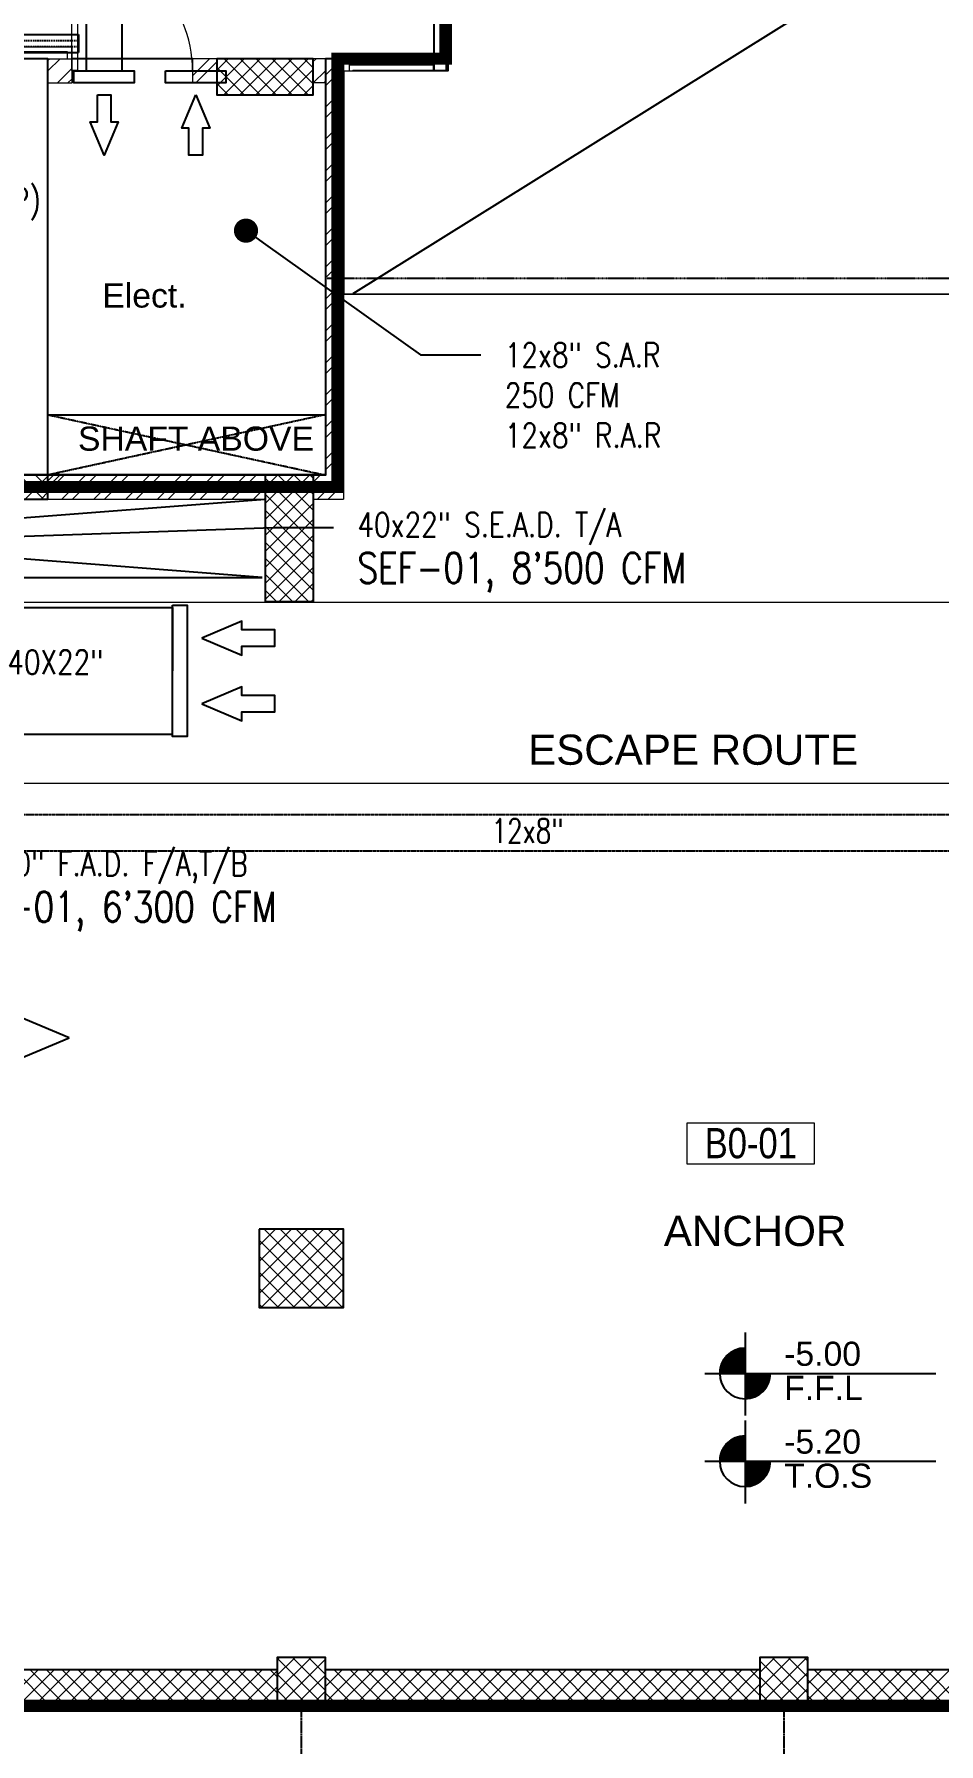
# Model space of a CAD drawing. Header units: inches. Extents: x 1152707 to 1351947, y 326920 to 480291.
# Drawn here: x 1205657 to 1213156, y 339245 to 353412 of the extents above; entities that cross this region are included whole.
import ezdxf
from ezdxf import colors
from ezdxf.entities.mleader import LeaderData, LeaderLine
from ezdxf.enums import TextEntityAlignment as Align
from ezdxf.math import Vec2, Vec3

# ---------------------------------------------------------------- set-up
doc = ezdxf.new("R2010")
doc.units = ezdxf.units.IN
doc.header["$MEASUREMENT"] = 0
for name, pattern in [('CENTER', [50.8, 31.75, -6.35, 6.35, -6.35]), ('DASHED', [19.05, 12.7, -6.35]), ('DASHED2', [9.525, 6.35, -3.175]), ('HIDDEN', [9.525, 6.35, -3.175])]:
    doc.linetypes.add(name, pattern=pattern)
for name, color, linetype, lineweight in [('A-BLOCK', 43, 'Continuous', 13), ('A-DOOR', 10, 'Continuous', 15), ('A-GLASS', 4, 'Continuous', 5), ('A-HATCH CONCRETE', 254, 'Continuous', 5), ('A-LEASING LINE', 7, 'DASHED2', 9), ('A-LEASING NUMBER', 130, 'Continuous', 9), ('A-WALL CLADDING', 44, 'Continuous', 5), ('escape route', 8, 'HIDDEN', 15), ('wall hatch', 252, 'Continuous', 0)]:
    doc.layers.add(name, color=color, linetype=linetype, lineweight=lineweight)
for name, color, linetype in [('AC-Deffusers', 3, 'Continuous'), ('AC-Fresh DUCT', 100, 'Continuous'), ('AC-Ref PIPES', 3, 'Continuous'), ('AC-Smoke Fresh DUCT', 30, 'Continuous'), ('AC-Supply  DUCT', 30, 'Continuous'), ('AC-TEXT', 3, 'Continuous'), ('AC-TEXT Fresh DUCT', 140, 'Continuous'), ('Axis', 9, 'CENTER'), ('FFNEW', 252, 'Continuous'), ('GLAZ', 4, 'Continuous'), ('LGT ELEC', 252, 'Continuous'), ('S-COL', 210, 'Continuous'), ('S-WALL', 1, 'Continuous'), ('SHAFT', 7, 'Continuous'), ('TAXT', 3, 'Continuous'), ('TEXT', 181, 'Continuous')]:
    doc.layers.add(name, color=color, linetype=linetype)
doc.styles.add('1', font='romans.shx', dxfattribs={"width": 0.8, "height": 0.125})
doc.styles.add('AC_Duct', font='romans.shx', dxfattribs={"width": 0.8, "height": 0.2})
doc.styles.add('AC_Equipment', font='romans.shx', dxfattribs={"width": 0.75, "height": 0.3})
doc.styles.add('ARIAL', font='ARIALN.TTF')
doc.styles.add('style1', font='arial.ttf')
pattern_1 = [(45, (1341716.94, 266100.535), (-66.29126, 66.29126), []), (135, (1341716.94, 266100.535), (-66.29126, -66.29126), [])]
pattern_2 = [(45, (1341716.31, 266100.535), (-66.29126, 66.29126), []), (135, (1341716.31, 266100.535), (-66.29126, -66.29126), [])]

# ---------------------------------------------------------------- blocks, each defined once
blk = doc.blocks.new('SGSR')
at = {"layer": 'Axis', "color": 251, "ltscale": 0.5}
for p, q in [((1440093.8, 562458.6), (1440093.8, 558571.5)), ((1444093.8, 562458.6), (1444093.8, 558571.5))]:
    blk.add_line(p, q, dxfattribs=at)
at = {"layer": 'S-WALL', "color": 251}
blk.add_lwpolyline([(1417889.2, 562458.6), (1468019.2, 562458.6), (1469810.8, 590401.2), (1420184.3, 597484.1)], close=True, dxfattribs=at)
blk = doc.blocks.new('SEDRGFE')
at = {"layer": 'A-HATCH CONCRETE'}
h = blk.add_hatch(dxfattribs=at)
h.set_pattern_fill('ANSI37', color=250, scale=750)
h.set_pattern_definition(pattern_1)
h.paths.add_polyline_path([(1370810, 683738), (1371210, 683738), (1371210, 684788), (1370810, 684788)])
h = blk.add_hatch(dxfattribs=at)
h.set_pattern_fill('ANSI37', color=250, scale=750)
h.set_pattern_definition(pattern_1)
h.paths.add_polyline_path([(1370760, 678538), (1370760, 677888), (1371460, 677888), (1371460, 678538)])
h = blk.add_hatch(dxfattribs=at)
h.set_pattern_fill('ANSI37', color=250, scale=750)
h.set_pattern_definition(pattern_2)
h.paths.add_polyline_path([(1370910, 674588), (1371310, 674588), (1371310, 674988), (1370910, 674988)])
h = blk.add_hatch(dxfattribs=at)
h.set_pattern_fill('ANSI37', color=250, scale=750)
h.set_pattern_definition(pattern_2)
h.paths.add_polyline_path([(1374910, 674588), (1375310, 674588), (1375310, 674988), (1374910, 674988)])
at = {"layer": 'TEXT', "ltscale": 0.5}
h = blk.add_hatch(dxfattribs=at)
h.set_pattern_fill('ANSI31', color=250, scale=0.8)
h.set_pattern_definition([(45, (292796.27366, 87768.8709), (-0.070710678119, 0.070710678119), [])])
h.paths.add_polyline_path([(1374788, 677552, 0.414214), (1374578, 677342), (1374788, 677342)])
h.paths.add_polyline_path([(1374998, 677342), (1374788, 677342), (1374788, 677133, 0.414214)])
h = blk.add_hatch(dxfattribs=at)
h.set_pattern_fill('ANSI31', color=250, scale=0.8)
h.set_pattern_definition([(45, (292796.27366, 87040.4709), (-0.070710678119, 0.070710678119), [])])
h.paths.add_polyline_path([(1374788, 676824, 0.414214), (1374578, 676614), (1374788, 676614)])
h.paths.add_polyline_path([(1374998, 676614), (1374788, 676614), (1374788, 676404, 0.414214)])
at = {"layer": 'wall hatch', "ltscale": 500}
h = blk.add_hatch(dxfattribs=at)
h.set_pattern_fill('ANSI32', color=250, scale=500)
h.set_pattern_definition([(45, (1341716.92, 266100.51), (-132.58252, 132.58252), []), (45, (1341805.3, 266100.51), (-132.58252, 132.58252), [])])
h.paths.add_polyline_path([(1370810, 684788), (1371205, 684788), (1369010, 684788), (1369010, 684588), (1370810, 684588)])
h.paths.add_polyline_path([(1371310, 688238), (1371310, 684788), (1371210, 684788), (1371210, 684588), (1371460, 684588), (1371460, 688238)])
at = {"color": 250, "linetype": 'Continuous', "ltscale": 100}
blk.add_lwpolyline([(1389810, 674588), (1389810, 680290), (1389610, 680288), (1388060, 680288), (1388060, 686288), (1384200, 686288), (1384200, 693089), (1385203, 692942), (1385236, 693139), (1385780, 696950), (1386823, 704256), (1386865, 704553), (1351200, 709613), (1350434, 697904), (1372211, 694796), (1372209, 688237), (1371310, 688237), (1371310, 688038), (1371310, 684788), (1363260, 684788), (1363260, 684588), (1363260, 674588), (1389810, 674588)], dxfattribs=at)
at = {"layer": 'A-BLOCK', "color": 250, "ltscale": 100}
for p, q in [((1371460, 688238), (1371460, 684588)), ((1371310, 688038), (1371310, 684788)), ((1369010, 684788), (1371310, 684788)), ((1369010, 684588), (1370810, 684588)), ((1371210, 684588), (1371460, 684588))]:
    blk.add_line(p, q, dxfattribs=at)
at = {"layer": 'A-GLASS', "color": 250}
for p, q in [((1372211, 688238), (1372211, 688988)), ((1372261, 688238), (1372261, 688988)), ((1372311, 688238), (1372311, 688988)), ((1371510, 688238), (1372211, 688238)), ((1371510, 688188), (1372211, 688188)), ((1371510, 688138), (1372211, 688138))]:
    blk.add_line(p, q, dxfattribs=at)
blk.add_lwpolyline([(1371460, 688238), (1371460, 688138), (1371510, 688138), (1371510, 688238)], close=True, dxfattribs=at)
at = {"layer": 'A-HATCH CONCRETE', "color": 250, "linetype": 'Continuous'}
for p, q in [((1368972, 684588), (1368772, 684788)), ((1368820, 684588), (1369010, 684778)), ((1369010, 684682), (1368905, 684788)), ((1368953, 684588), (1369010, 684645)), ((1368631, 674588), (1368931, 674888)), ((1369029, 674588), (1368729, 674888)), ((1368764, 674588), (1369064, 674888)), ((1369161, 674588), (1368861, 674888)), ((1368897, 674588), (1369197, 674888)), ((1369294, 674588), (1368994, 674888)), ((1369029, 674588), (1369329, 674888)), ((1369426, 674588), (1369126, 674888)), ((1369162, 674588), (1369462, 674888)), ((1369559, 674588), (1369259, 674888)), ((1369294, 674588), (1369594, 674888)), ((1369692, 674588), (1369392, 674888)), ((1369427, 674588), (1369727, 674888)), ((1369824, 674588), (1369524, 674888)), ((1369560, 674588), (1369860, 674888)), ((1369957, 674588), (1369657, 674888)), ((1369692, 674588), (1369992, 674888)), ((1370089, 674588), (1369789, 674888)), ((1369825, 674588), (1370125, 674888)), ((1370222, 674588), (1369922, 674888)), ((1369957, 674588), (1370257, 674888)), ((1370354, 674588), (1370054, 674888)), ((1370090, 674588), (1370390, 674888)), ((1370487, 674588), (1370187, 674888)), ((1370222, 674588), (1370522, 674888)), ((1370620, 674588), (1370320, 674888)), ((1370355, 674588), (1370655, 674888)), ((1370752, 674588), (1370452, 674888)), ((1370488, 674588), (1370788, 674888)), ((1370885, 674588), (1370585, 674888)), ((1370620, 674588), (1370910, 674878)), ((1370910, 674695), (1370717, 674888)), ((1370910, 674827), (1370850, 674888)), ((1371310, 674880), (1371318, 674888)), ((1371310, 674747), (1371451, 674888)), ((1371310, 674615), (1371583, 674888)), ((1371548, 674588), (1371310, 674825)), ((1371680, 674588), (1371380, 674888)), ((1371416, 674588), (1371716, 674888)), ((1371813, 674588), (1371513, 674888)), ((1371548, 674588), (1371848, 674888)), ((1371945, 674588), (1371645, 674888)), ((1371681, 674588), (1371981, 674888)), ((1372078, 674588), (1371778, 674888)), ((1371813, 674588), (1372113, 674888)), ((1372211, 674588), (1371911, 674888)), ((1371946, 674588), (1372246, 674888)), ((1372343, 674588), (1372043, 674888)), ((1372079, 674588), (1372379, 674888)), ((1372476, 674588), (1372176, 674888)), ((1372211, 674588), (1372511, 674888)), ((1372608, 674588), (1372308, 674888)), ((1372344, 674588), (1372644, 674888)), ((1372741, 674588), (1372441, 674888)), ((1372476, 674588), (1372776, 674888)), ((1372874, 674588), (1372574, 674888)), ((1372609, 674588), (1372909, 674888)), ((1373006, 674588), (1372706, 674888)), ((1372742, 674588), (1373042, 674888)), ((1373139, 674588), (1372839, 674888)), ((1372874, 674588), (1373174, 674888)), ((1373271, 674588), (1372971, 674888)), ((1373007, 674588), (1373307, 674888)), ((1373404, 674588), (1373104, 674888)), ((1373139, 674588), (1373439, 674888)), ((1373536, 674588), (1373236, 674888)), ((1373272, 674588), (1373572, 674888)), ((1373669, 674588), (1373369, 674888)), ((1373404, 674588), (1373704, 674888)), ((1373802, 674588), (1373502, 674888)), ((1373537, 674588), (1373837, 674888)), ((1373934, 674588), (1373634, 674888)), ((1373670, 674588), (1373970, 674888)), ((1374067, 674588), (1373767, 674888)), ((1373802, 674588), (1374102, 674888)), ((1374199, 674588), (1373899, 674888)), ((1373935, 674588), (1374235, 674888)), ((1374332, 674588), (1374032, 674888)), ((1374067, 674588), (1374367, 674888)), ((1374465, 674588), (1374165, 674888)), ((1374200, 674588), (1374500, 674888)), ((1374597, 674588), (1374297, 674888)), ((1374333, 674588), (1374633, 674888)), ((1374730, 674588), (1374430, 674888)), ((1374465, 674588), (1374765, 674888)), ((1374862, 674588), (1374562, 674888)), ((1374598, 674588), (1374898, 674888)), ((1374910, 674672), (1374695, 674888)), ((1374910, 674805), (1374827, 674888)), ((1375310, 674770), (1375428, 674888)), ((1375310, 674637), (1375561, 674888)), ((1375658, 674588), (1375358, 674888)), ((1375393, 674588), (1375693, 674888)), ((1375790, 674588), (1375490, 674888)), ((1375526, 674588), (1375826, 674888)), ((1375923, 674588), (1375623, 674888)), ((1375658, 674588), (1375958, 674888)), ((1376056, 674588), (1375756, 674888)), ((1375791, 674588), (1376091, 674888)), ((1376188, 674588), (1375888, 674888)), ((1375924, 674588), (1376224, 674888)), ((1376321, 674588), (1376021, 674888)), ((1376056, 674588), (1376356, 674888)), ((1376453, 674588), (1376153, 674888)), ((1376189, 674588), (1376489, 674888)), ((1376586, 674588), (1376286, 674888)), ((1376321, 674588), (1376621, 674888)), ((1370753, 674588), (1370910, 674745)), ((1371415, 674588), (1371310, 674692)), ((1374730, 674588), (1374910, 674768)), ((1375525, 674588), (1375310, 674802)), ((1370885, 674588), (1370910, 674613)), ((1374863, 674588), (1374910, 674635)), ((1375393, 674588), (1375310, 674670))]:
    blk.add_line(p, q, dxfattribs=at)
at = {"layer": 'escape route', "color": 250, "ltscale": 0.5}
for p, q in [((1363525, 683734), (1381475, 683734)), ((1363525, 682234), (1382975, 682234))]:
    blk.add_line(p, q, dxfattribs=at)
at = {"layer": 'GLAZ', "color": 250}
blk.add_lwpolyline([(1372211, 688238), (1372311, 688238), (1372311, 688138), (1372211, 688138)], close=True, dxfattribs=at)
at = {"layer": 'S-COL', "color": 250}
blk.add_lwpolyline([(1363260, 684588), (1369010, 684588), (1369010, 684788)], dxfattribs=at)
for points in [[(1370810, 683738), (1371210, 683738), (1371210, 684788), (1370810, 684788)], [(1370760, 678538), (1370760, 677888), (1371460, 677888), (1371460, 678538)], [(1370910, 674588), (1371310, 674588), (1371310, 674988), (1370910, 674988)], [(1374910, 674588), (1375310, 674588), (1375310, 674988), (1374910, 674988)]]:
    blk.add_lwpolyline(points, close=True, dxfattribs=at)
at = {"layer": 'S-WALL', "color": 250}
for points in [[(1367310, 674888), (1370910, 674888)], [(1371310, 674888), (1374910, 674888)], [(1375310, 674888), (1378910, 674888)], [(1363260, 674588), (1389810, 674588)]]:
    blk.add_lwpolyline(points, dxfattribs=at)
at = {"layer": 'SHAFT', "color": 250}
blk.add_line((1382767, 693289), (1371536, 686290), dxfattribs=at)
at = {"layer": 'SHAFT', "color": 250, "ltscale": 0.5}
for p, q in [((1363260, 684003), (1370810, 684588)), ((1370785, 683938), (1363260, 684522)), ((1363260, 683938), (1370785, 683938))]:
    blk.add_line(p, q, dxfattribs=at)
at = {"layer": 'SHAFT', "color": 250}
blk.add_lwpolyline([(1371460, 688137), (1371460, 686290), (1382725, 686287), (1382725, 693288), (1372325, 694772), (1372325, 688138), (1371536, 688138), (1371536, 688137)], dxfattribs=at)
at = {"layer": 'TEXT', "color": 250, "ltscale": 0.5}
for p, q in [((1374788, 677680), (1374788, 676992)), ((1374454, 677342), (1376371, 677342)), ((1374788, 676951), (1374788, 676264)), ((1374454, 676614), (1376371, 676614))]:
    blk.add_line(p, q, dxfattribs=at)
for centre in [(1374788, 677342), (1374788, 676614)]:
    blk.add_arc(centre, 210, 90, 0, dxfattribs=at)
at = {"layer": 'TEXT', "color": 250, "ltscale": 0.5, "style": 'style1'}
for s, height, p in [('ESCAPE ROUTE', 250, (1372990, 682386)), ('ANCHOR ', 250, (1374115, 678398)), ('-5.00', 200, (1375113, 677405)), ('F.F.L', 200, (1375113, 677122)), ('-5.20', 200, (1375113, 676677)), ('T.O.S', 200, (1375113, 676394))]:
    blk.add_text(s, height=height, dxfattribs=at).set_placement(p)
blk = doc.blocks.new('SWDFHGTRD')
at = {"layer": 'A-HATCH CONCRETE'}
h = blk.add_hatch(dxfattribs=at)
h.set_pattern_fill('ANSI37', color=254, scale=750)
h.set_pattern_definition([(45, (1178477.49, -15519.69), (-66.29126, 66.29126), []), (135, (1178477.49, -15519.69), (-66.29126, -66.29126), [])])
h.paths.add_polyline_path([(1207170, 406617), (1207170, 406317), (1207970, 406317), (1207970, 406617)])
at = {"color": 254, "linetype": 'Continuous', "ltscale": 100}
blk.add_lwpolyline([(1226570, 392967), (1226570, 398670), (1226370, 398667), (1224821, 398667), (1224821, 404667), (1220960, 404667), (1220960, 411468), (1221964, 411321), (1221997, 411519), (1222541, 415330), (1223584, 422636), (1223626, 422933), (1187961, 427993), (1187194, 416284), (1208971, 413176), (1208969, 406617), (1208071, 406617), (1208071, 406417), (1208071, 403167), (1200021, 403167), (1200021, 402967), (1200021, 392967), (1226570, 392967)], dxfattribs=at)
at = {"layer": 'A-BLOCK', "color": 254, "ltscale": 100}
for p, q in [((1205771, 406617), (1205970, 406617)), ((1205970, 406617), (1205970, 406417)), ((1208221, 406617), (1206970, 406617)), ((1206970, 406617), (1206970, 406417)), ((1208221, 406617), (1208221, 406617)), ((1205771, 406417), (1205971, 406417)), ((1205771, 406417), (1205970, 406417)), ((1206971, 406417), (1207170, 406417)), ((1208071, 406417), (1207970, 406417)), ((1208071, 406417), (1208071, 403167)), ((1205770, 403167), (1208071, 403167))]:
    blk.add_line(p, q, dxfattribs=at)
at = {"layer": 'A-DOOR', "color": 254}
for p, q in [((1205970, 406520), (1205970, 407520)), ((1205970, 406520), (1205970, 407520)), ((1206020, 406520), (1206020, 407520)), ((1206020, 406520), (1206020, 407520)), ((1206020, 406520), (1205970, 406520))]:
    blk.add_line(p, q, dxfattribs=at)
blk.add_arc((1205970, 406520), 1000, 0, 90, dxfattribs=at)
at = {"layer": 'A-GLASS', "color": 254}
for p, q in [((1208971, 406617), (1208971, 407367)), ((1209021, 406617), (1209021, 407367)), ((1209071, 406617), (1209071, 407367)), ((1208271, 406617), (1208971, 406617)), ((1208271, 406567), (1208971, 406567)), ((1208271, 406517), (1208971, 406517))]:
    blk.add_line(p, q, dxfattribs=at)
blk.add_lwpolyline([(1208271, 406617), (1208271, 406617), (1208221, 406617), (1208221, 406617)], dxfattribs=at)
at = {"layer": 'A-WALL CLADDING', "color": 254}
for points in [[(1205131, 406467), (1205131, 406717), (1205930, 406717), (1205970, 406717), (1205970, 406617)], [(1205171, 406467), (1205171, 406677), (1205930, 406677), (1205930, 406617)]]:
    blk.add_lwpolyline(points, dxfattribs=at)
at = {"layer": 'GLAZ', "color": 254}
blk.add_lwpolyline([(1208971, 406617), (1209071, 406617), (1209071, 406517), (1208971, 406517)], close=True, dxfattribs=at)
at = {"layer": 'S-COL', "color": 254, "linetype": 'ByBlock'}
blk.add_line((1206970, 406617), (1205970, 406617), dxfattribs=at)
blk.add_lwpolyline([(1205771, 403167), (1205771, 406417), (1205771, 406617), (1205171, 406617)], dxfattribs=at)
blk.add_lwpolyline([(1207170, 406617), (1207170, 406317), (1207970, 406317), (1207970, 406617)], close=True, dxfattribs=at)
at = {"layer": 'S-COL', "color": 254}
blk.add_lwpolyline([(1207971, 403167), (1207571, 403167)], dxfattribs=at)
at = {"layer": 'S-WALL', "color": 254}
blk.add_lwpolyline([(1187961, 427993), (1187961, 427993), (1185666, 392967), (1235796, 392967), (1237587, 420910), (1223622, 422903)], dxfattribs=at)
at = {"layer": 'SHAFT', "color": 254, "linetype": 'HIDDEN', "ltscale": 0.5}
for p, q in [((1208071, 403667), (1205770, 403167)), ((1205770, 403667), (1208071, 403167)), ((1205770, 403667), (1208071, 403667))]:
    blk.add_line(p, q, dxfattribs=at)
at = {"layer": 'wall hatch', "color": 254, "linetype": 'Continuous', "ltscale": 500}
for p, q in [((1205770, 406604), (1205784, 406617)), ((1205770, 406516), (1205872, 406617)), ((1205849, 406417), (1205971, 406540)), ((1206971, 406479), (1207110, 406617)), ((1206998, 406417), (1207170, 406590)), ((1207970, 406594), (1207993, 406617)), ((1207970, 406417), (1208071, 406518)), ((1208170, 406617), (1208170, 406617)), ((1205937, 406417), (1205971, 406451)), ((1208059, 406417), (1208071, 406430)), ((1205770, 403157), (1205781, 403167)), ((1205770, 403068), (1205869, 403167))]:
    blk.add_line(p, q, dxfattribs=at)
at = {"layer": 'TAXT', "color": 254, "ltscale": 100, "style": 'style1'}
blk.add_text('SHAFT ABOVE', height=200, dxfattribs=at).set_placement((1206020, 403369))
blk = doc.blocks.new('LEASING')
at = {"layer": 'A-LEASING NUMBER'}
blk.add_lwpolyline([(0, 0), (1057, 0), (1057, 336), (0, 336)], close=True, dxfattribs=at)
at = {"layer": 'A-LEASING NUMBER', "style": 'ARIAL'}
blk.add_attdef('4TH-01', text='', height=250, dxfattribs=at).set_placement((530, 170), align=Align.MIDDLE_CENTER)
blk = doc.blocks.new('Arrow')
at = {"color": 6, "ltscale": 0.02}
blk.add_lwpolyline([(0, 0), (0.55, -0.2325), (0.55, -0.1125), (1, -0.1125), (1, 0.1125), (0.55, 0.1125), (0.55, 0.2325)], close=True, dxfattribs=at)
blk = doc.blocks.new('Side-Return2')
at = {"layer": 'AC-Deffusers'}
blk.add_lwpolyline([(0, 0.45), (-0.1, 0.45), (-0.1, -0.45), (0, -0.45)], close=True, dxfattribs=at)
at = {"layer": 'AC-Deffusers', "color": 6, "ltscale": 0.02}
for points in [[(-0.2, 0.225), (-0.475, 0.10875), (-0.475, 0.16875), (-0.7, 0.16875), (-0.7, 0.28125), (-0.475, 0.28125), (-0.475, 0.34125)], [(-0.2, -0.225), (-0.475, -0.34125), (-0.475, -0.28125), (-0.7, -0.28125), (-0.7, -0.16875), (-0.475, -0.16875), (-0.475, -0.10875)]]:
    blk.add_lwpolyline(points, close=True, dxfattribs=at)
blk = doc.blocks.new('_Dot')
at = {"color": 0, "linetype": 'ByBlock', "lineweight": -2}
blk.add_line((-0.5, 0), (-1, 0), dxfattribs=at)
at = {"color": 0, "linetype": 'ByBlock', "const_width": 0.5}
blk.add_lwpolyline([(-0.25, 0, 1), (0.25, 0, 1)], format="xyb", close=True, dxfattribs=at)
blk = doc.blocks.new('A$C00FA4E35')
at = {"color": 252}
blk.add_lwpolyline([(33511.647, 19361.094), (33611.647, 19261.094), (33611.647, 16330.963), (33911.647, 16330.963), (33911.647, 19361.094)], dxfattribs=at)
at = {"color": 252, "linetype": 'Continuous', "ltscale": 100}
for points in [[(33511.647, 16330.963), (34011.647, 16330.963), (34011.647, 16230.963), (33511.647, 16230.963)], [(34270.993, 16330.963), (34770.993, 16330.963), (34770.993, 16230.963), (34270.993, 16230.963)]]:
    blk.add_lwpolyline(points, close=True, dxfattribs=at)
for points in [[(33705.397, 16130.963), (33817.897, 16130.963), (33817.897, 15905.963), (33877.897, 15905.963), (33761.647, 15630.963), (33645.397, 15905.963), (33705.397, 15905.963), (33705.397, 16130.963)], [(34520.993, 16130.963), (34637.243, 15855.963), (34577.243, 15855.963), (34577.243, 15630.963), (34464.743, 15630.963), (34464.743, 15855.963), (34404.743, 15855.963), (34520.993, 16130.963)]]:
    blk.add_lwpolyline(points, dxfattribs=at)
at = {"layer": 'AC-Deffusers', "color": 252, "linetype": 'Continuous'}
for p, q in [((27549.83, 16630.963), (33549.83, 16630.963)), ((33549.83, 16630.963), (33549.83, 16480.963)), ((27549.83, 16480.963), (33549.83, 16480.963))]:
    blk.add_line(p, q, dxfattribs=at)
at = {"layer": 'AC-Deffusers', "color": 252, "linetype": 'DASHED'}
for p, q in [((27549.83, 16580.963), (33549.83, 16580.963)), ((27549.83, 16530.963), (33549.83, 16530.963))]:
    blk.add_line(p, q, dxfattribs=at)
at = {"layer": 'AC-Fresh DUCT', "linetype": 'DASHED', "ltscale": 0.2}
for p, q in [((29764.576, 10167.082), (43162.398, 10167.082)), ((29614.576, 9867.082), (43286.663, 9867.082))]:
    blk.add_line(p, q, dxfattribs=at)
at = {"layer": 'AC-Smoke Fresh DUCT'}
for p, q in [((31416.935, 12176.76), (31416.935, 10831.744)), ((32466.935, 12176.76), (32466.935, 11881.744)), ((32466.935, 11881.744), (34329.444, 11881.744)), ((34329.444, 11881.744), (34329.444, 11356.744)), ((34329.444, 10831.744), (34329.444, 11356.744)), ((31416.935, 10831.744), (34329.444, 10831.744))]:
    blk.add_line(p, q, dxfattribs=at)
at = {"layer": 'AC-TEXT', "color": 252, "linetype": 'ByBlock', "lineweight": -2}
blk.add_line((36383.198, 13975.37), (36883.198, 13975.37), dxfattribs=at)
blk.add_lwpolyline([(35100.49, 14889.226), (36383.198, 13975.37)], dxfattribs=at)
at = {"layer": 'A-LEASING NUMBER'}
blk.add_blockref('LEASING', (38591.936, 7273.233), dxfattribs=at).add_auto_attribs({'4TH-01': 'B0-01'})
at = {"layer": 'AC-Fresh DUCT', "linetype": 'DASHED', "ltscale": 0.2, "xscale": -1210.000000281724, "yscale": 1210.000000281724, "zscale": 1210.000000281724}
blk.add_blockref('Side-Return2', (34329.444, 11356.744), dxfattribs=at)
at = {"layer": 'AC-Supply  DUCT', "linetype": 'Continuous', "xscale": 750.0000001746225, "yscale": 750.0000001746225, "zscale": 750.0000001746225, "rotation": 180}
blk.add_blockref('Arrow', (33470.778, 8315.117), dxfattribs=at)
at = {"layer": 'AC-TEXT', "color": 252, "lineweight": -2, "xscale": 200.000000046566, "yscale": 200.000000046566, "zscale": 200.000000046566, "rotation": 144.5323112167831}
blk.add_blockref('_Dot', (34937.601, 15005.275), dxfattribs=at)
at = {"color": 252, "linetype": 'Continuous', "ltscale": 100}
for tag, height, style, width, p in [('AHU', 288, 'AC_Equipment', 0.75, (56884.46, 22822.455)), ('B.03', 240, 'AC_Equipment', 0.7, (56884.46, 22467.255)), ('AHU', 288, 'AC_Equipment', 0.75, (63011.551, 19982.621)), ('200', 200, 'AC_Duct', 0.7, (62072.937, 19668.014)), ('B.01', 240, 'AC_Equipment', 0.7, (63011.551, 19627.421)), ('150', 200, 'AC_Duct', 0.7, (54936.662, 19610.001)), ('AHU', 288, 'AC_Equipment', 0.75, (24436.928, 17572.269)), ('B.04', 240, 'AC_Equipment', 0.7, (24436.928, 17217.069)), ('EF', 288, 'AC_Equipment', 0.75, (13361.997, 10940.286)), ('01', 240, 'AC_Equipment', 0.7, (13361.997, 10585.086)), ('AHU', 288, 'AC_Equipment', 0.75, (62113.318, 8777.511)), ('200', 200, 'AC_Duct', 0.7, (61069.801, 8536.962)), ('B.02', 240, 'AC_Equipment', 0.7, (62113.318, 8422.311)), ('MSU', 288, 'AC_Equipment', 0.75, (18640.373, 4334.348)), ('B.01', 240, 'AC_Equipment', 0.7, (18640.373, 3979.148))]:
    blk.add_attdef(tag, text='', height=height, dxfattribs=dict(at, style=style, width=width)).set_placement(p, align=Align.CENTER)
at = {"layer": 'AC-Ref PIPES', "color": 252, "linetype": 'Continuous', "ltscale": 0.02, "insert": (33237.199, 15359.837), "char_height": 200, "attachment_point": 3, "style": 'AC_Duct'}
blk.add_mtext('{\\C252;REF.PIPES F/A T/A (TYP)}', dxfattribs=at)
at = {"layer": 'AC-TEXT', "color": 252, "insert": (37083.198, 14075.37), "char_height": 200, "attachment_point": 1, "style": 'AC_Duct'}
blk.add_mtext('12x8" S.A.R\\P250 CFM\\P12x8" R.A.R\\P ', dxfattribs=at)
at = {"layer": 'AC-TEXT', "color": 3, "lineweight": 18, "insert": (32960.146, 11529.866), "char_height": 160, "attachment_point": 1, "style": 'AC_Duct'}
blk.add_mtext('{\\H1.25x;\\C40;40X22"}', dxfattribs=at)
at = {"layer": 'AC-TEXT Fresh DUCT', "style": '1', "width": 0.75}
blk.add_text('12x8" ', height=200, dxfattribs=at).set_placement((36972.858, 9931.14))
at = {"layer": 'TEXT', "ltscale": 0.5, "style": 'style1'}
blk.add_text('Elect.', height=200, dxfattribs=at).set_placement((33746.607, 14367.785))
at = {"layer": 'AC-TEXT'}
ml = blk.add_multileader_mtext('Standard', dxfattribs=at)
ml.set_content('40x22" S.E.A.D. T/A\\P{\\H1.25x;\\C40;SEF-01, 8\'500 CFM}', color=3, style='AC_Duct')
ml.set_leader_properties(color=6)
ml.build(insert=Vec2(0, 0))
ml.multileader.update_dxf_attribs({"dogleg_length": 0.5, "arrow_head_size": 300})
ctx = ml.context
ctx.base_point, ctx.char_height, ctx.arrow_head_size, ctx.landing_gap_size, ctx.plane_origin = Vec3(35661.742, 12544.904), 200, 300, 200, Vec3(33474.785, 12053.96)
notes = []
notes.append((ctx, [(0, (1, 1, 0), (35161.742, 12544.904), (1, 0), 500, [(0, [(32466.935, 12451.76)], 0, [])])]))
ctx.mtext.insert, ctx.mtext.flow_direction = Vec3(35861.742, 12668.714), 5
ml = blk.add_multileader_mtext('Standard', dxfattribs=at)
ml.set_content('42x20" F.A.D. F/A,T/B\\P{\\H1.25x;\\C40;FAF-01, 6\'300 CFM}', color=3, style='AC_Duct')
ml.set_leader_properties(color=6)
ml.build(insert=Vec2(0, 0))
ml.multileader.update_dxf_attribs({"dogleg_length": 0.5, "arrow_head_size": 300})
ctx = ml.context
ctx.base_point, ctx.char_height, ctx.arrow_head_size, ctx.landing_gap_size, ctx.plane_origin = Vec3(32290.988, 9735.795), 200, 300, 200, Vec3(30104.032, 9244.851)
notes.append((ctx, [(0, (1, 1, 0), (31790.988, 9735.795), (1, 0), 500, [(0, [(30791.96, 12183.002)], 0, [])])]))
ctx.mtext.insert, ctx.mtext.flow_direction = Vec3(32490.988, 9859.605), 5
for ctx, leaders in notes:
    for number, flags, end, landing, length, lines in leaders:
        leader = LeaderData()
        leader.index, (leader.has_last_leader_line, leader.has_dogleg_vector, leader.attachment_direction) = number, flags
        leader.last_leader_point, leader.dogleg_vector, leader.dogleg_length = Vec3(end), Vec3(landing), length
        for number, points, colour, breaks in lines:
            line = LeaderLine()
            line.index, line.vertices, line.color, line.breaks = number, Vec3.list(points), colors.encode_raw_color(colour), breaks
            leader.lines.append(line)
        ctx.leaders.append(leader)

msp = doc.modelspace()

# ---------------------------------------------------------------- linework, layer by layer
at = {"layer": 'A-LEASING LINE', "color": 6, "const_width": 100}
msp.add_lwpolyline([(1187961, 374585), (1187194, 362876), (1209070, 359754), (1209070, 353209), (1208170, 353210), (1208170, 349659), (1200120, 349659), (1200120, 339559), (1226470, 339559), (1226470, 345159), (1224720, 345159), (1224720, 351184), (1220859, 351184), (1220859, 358173), (1221883, 358026), (1223034, 366167), (1223042, 366166), (1223529, 369531), (1187961, 374585)], dxfattribs=at)
at = {"layer": 'AC-Ref PIPES', "color": 6, "linetype": 'DASHED', "ltscale": 0.02}
msp.add_lwpolyline([(1219000, 351388), (1208071, 351388)], dxfattribs=at)

# ---------------------------------------------------------------- block references
at = {"color": 252, "linetype": 'Continuous', "ltscale": 100}
msp.add_blockref('A$C00FA4E35', (1172475, 336779), dxfattribs=at)
at = {"layer": 'AC-Fresh DUCT', "linetype": 'DASHED', "ltscale": 0.1}
msp.add_blockref('SEDRGFE', (-163239, -335028), dxfattribs=at)
at = {"layer": 'FFNEW', "color": 6, "linetype": 'Continuous'}
msp.add_blockref('SGSR', (-232223, -222899), dxfattribs=at)
at = {"layer": 'LGT ELEC', "color": 252, "linetype": 'Continuous'}
msp.add_blockref('SWDFHGTRD', (0, -53408), dxfattribs=at)

doc.saveas('drawing.dxf')
